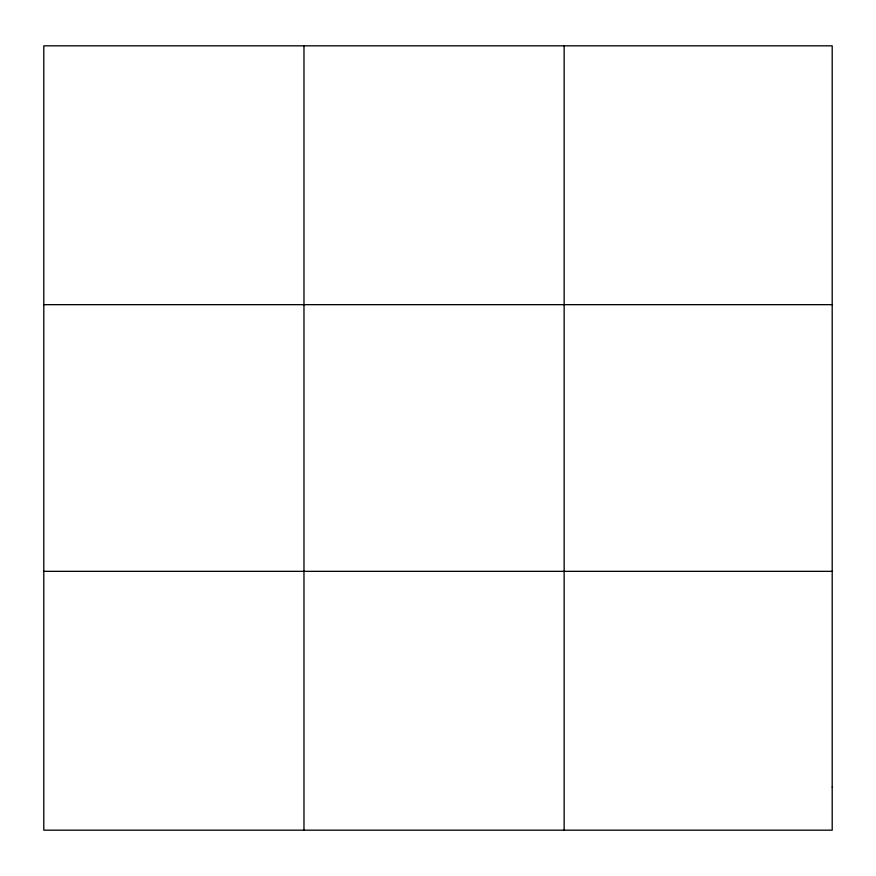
<?xml version="1.0" encoding="UTF-8"?>
<svg xmlns="http://www.w3.org/2000/svg" width="876" height="876" viewBox="0 0 876 876"><rect width="100%" height="100%" fill="white"/><g stroke="black" fill="none" stroke-linecap="round" stroke-linejoin="round"><path stroke-width="1.31" d="M303.972 45.826L303.972 830.174M564.144 45.826L564.144 830.174M43.8 304.662L832.2 304.662M43.8 571.338L832.2 571.338M832.2 787.042L832.2 830.174L43.8 830.174L43.8 45.826L832.2 45.826L832.2 787.042"/></g></svg>
